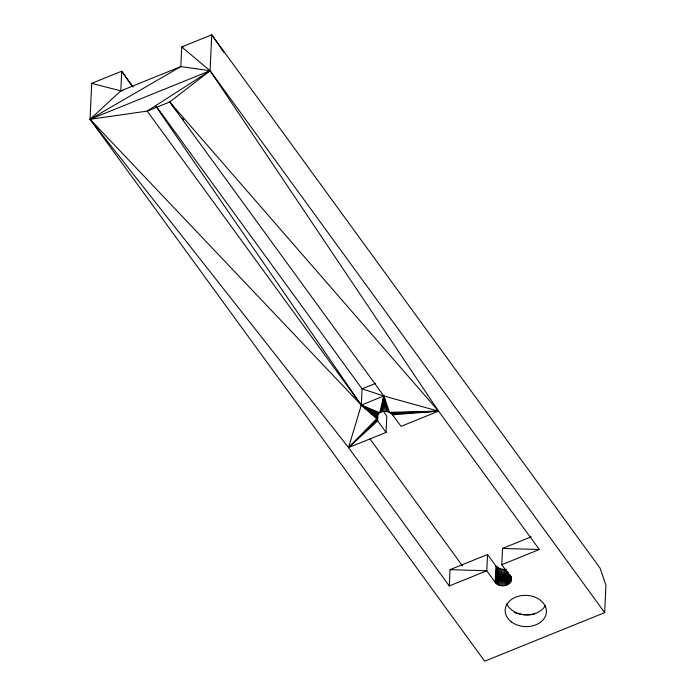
<?xml version="1.0" encoding="UTF-8"?>
<svg xmlns="http://www.w3.org/2000/svg" width="696" height="696" viewBox="0 0 696 696"><rect width="100%" height="100%" fill="white"/><g stroke="black" fill="none" stroke-linecap="round" stroke-linejoin="round"><path stroke-width="1.04" d="M604.685 612.637L605.938 585.127L600.022 568.058L211.723 34.8L181.717 46.945L180.821 66.59L90.062 119.294L484.66 661.2L604.685 612.637L210.088 70.731L180.821 66.59L120.808 90.871L90.062 119.294L348.539 447.589L386.054 432.416L377.658 420.88C374.37 416.608 379.19 411.371 383.774 411.397L383.818 395.998L169.72 101.99L147.221 111.09L90.062 119.294L91.689 83.363L121.704 71.227L133.206 87.017M122.966 90.645L120.808 90.871L121.704 71.227L132.223 86.391M449.294 585.954L450.034 569.667L487.539 554.495L486.8 570.772L449.294 585.954L348.539 447.589L361.311 405.107L362.05 388.829L156.904 107.097M376.562 417.591L376.658 415.425L376.562 417.591L361.311 405.107L90.062 119.294L210.088 70.731L211.723 34.8L224.095 52.644M376.823 415.477L376.675 418.731L348.539 447.589L377.658 420.88L377.998 413.285M348.539 447.589L377.041 419.836L377.284 414.407M386.054 432.416L386.793 416.138L383.191 411.197M487.539 554.495L495.935 566.022L495.195 582.3C499.476 589.312 515.17 584.988 510.203 576.236L501.799 564.7L502.538 548.422L531.17 536.842M495.935 566.022L500.389 569.015L504.817 569.441L504.078 585.727L506.27 569.189L505.531 585.475L507.236 571.886M507.488 572.008L506.897 585.032L508.376 572.364M508.628 573.565L508.132 584.423L509.15 574.826M509.603 574.966L509.211 583.648L510.011 575.053M510.429 575.148L510.081 582.743L510.603 576.262M510.977 576.305L510.733 581.734L511.073 576.627M511.238 578.48L511.142 580.647L511.299 577.576M376.988 414.398L376.675 418.731L361.311 405.107L147.221 111.09L210.088 70.731L438.558 411.171L539.313 549.527L501.799 564.7M377.041 419.836L377.493 414.755M382.322 411.64L383.818 395.998L362.05 388.829L375.744 383.287M504.817 569.441L502.582 585.78L503.321 569.502L501.094 585.632L501.833 569.354L499.65 585.301L500.389 569.015L498.301 584.779L499.041 568.502L497.083 584.092L497.823 567.814L496.039 583.257L496.779 566.979L495.195 582.3L486.8 570.772L450.034 569.667M380.956 412.084L383.818 395.998L438.558 411.171L401.053 426.344L391.813 413.859L388.203 411.815L383.774 411.397M177.706 112.308L169.72 101.99L210.088 70.731L181.717 46.945L183.857 46.693M155.947 106.436L361.311 405.107L383.818 395.998L389.551 412.337L438.558 411.171L169.72 101.99M392.657 414.816L438.558 411.171L390.769 413.024M391.813 413.859L438.558 411.171M502.538 548.422L539.313 549.527M91.689 83.363L120.808 90.871M376.71 416.469L361.311 405.107L379.72 412.702L383.818 395.998L388.203 411.815M377.119 415.381L361.311 405.107L378.65 413.467M361.311 405.107L377.771 414.372M182.361 118.32L183.692 120.043M369.95 438.828L462.466 565.865M386.759 411.484L383.818 395.998L385.271 411.336M534.615 614.09A26.657 20.184 2.6 0 1 518.903 613.898M517.963 613.646A26.657 20.184 2.6 0 1 514.292 612.393M545.403 605.503A20.636 15.625 2.6 0 1 525.697 614.803A20.636 15.625 2.6 0 1 506.801 603.867M511.238 621.78A20.636 15.625 2.6 0 0 545.725 615.368A20.636 15.625 2.6 0 0 520.39 595.785A20.636 15.625 2.6 0 0 511.238 621.78"/></g></svg>
